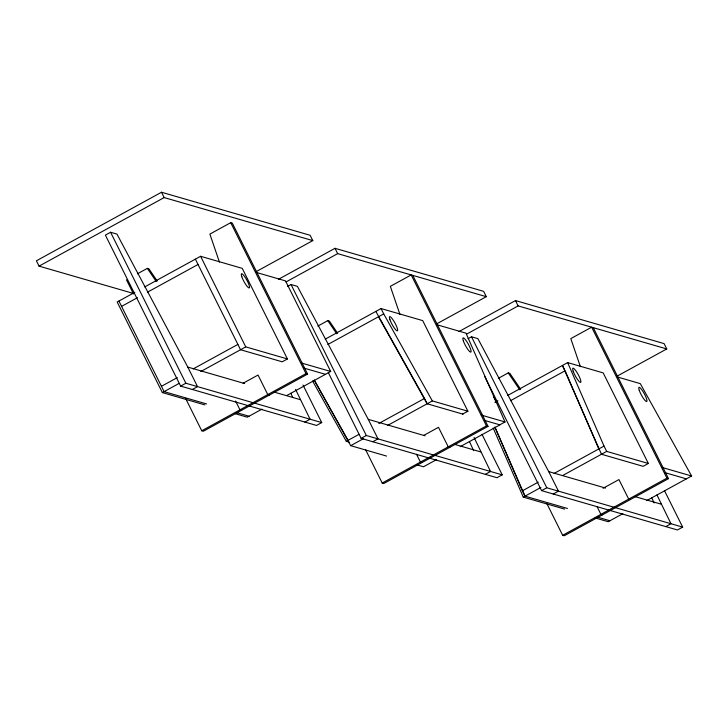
<?xml version="1.0" encoding="UTF-8"?>
<svg xmlns="http://www.w3.org/2000/svg" width="728" height="728" viewBox="0 0 728 728"><rect width="100%" height="100%" fill="white"/><g stroke="black" fill="none" stroke-linecap="round" stroke-linejoin="round"><path stroke-width="1.09" d="M256.183 271.617L312.785 240.604L310.128 235.281L161.507 192.238L36.4 260.797L39.057 266.13L133.433 293.457M39.057 266.13L164.164 197.57L312.785 240.604M192.328 389.48L197.534 386.623L187.797 367.085L116.953 234.107L110.583 232.259L105.378 235.117L180.644 386.095L316.525 425.443L321.74 422.595L303.048 385.103M137.392 273.81L147.32 268.368L148.912 268.832L157.203 281.026M185.576 398.353L201.747 430.776L203.339 431.24L307.589 374.101L232.314 223.123L230.731 222.668L209.873 234.088L219.428 262.071M134.807 292.347L117.181 302.002L162.353 392.592L204.814 404.886M144.736 286.905L200.591 256.292L242.251 268.359L287.424 358.95L282.209 361.807L240.54 349.74L195.377 259.15M121.576 306.379L137.465 297.67M147.393 292.228L198.034 264.482M278.424 279.325L335.017 248.312L483.638 291.346L486.295 296.678L436.645 323.887M286.049 281.936L337.674 253.635L486.295 296.678M287.578 286.432L291.045 284.53L297.415 286.368L368.259 419.346L378.005 438.884L372.791 441.741M161.434 386.304L177.314 377.605M193.202 368.896L237.883 344.408M162.353 392.592L178.979 383.474M200.828 371.507L245.755 346.883L287.424 358.95M180.644 386.095L185.858 383.237L321.74 422.595M317.854 326.071L327.782 320.629L329.375 321.094L337.665 333.288M243.134 383.219L258.031 375.056L267.777 394.594L269.369 395.049M325.198 339.166L381.053 308.554L422.722 320.62L467.886 411.211L462.671 414.068M327.855 344.49L383.711 313.886L381.053 308.554M201.747 430.776L305.997 373.646L307.589 374.101M261.916 409.154L247.274 417.18L235.299 413.713M286.741 395.55L330.676 371.471L285.512 280.89L256.666 272.536M458.886 331.586L515.479 300.573L664.1 343.616L666.757 348.94L617.107 376.149M304.85 422.067L310.064 419.21L295.541 389.362M466.512 334.197L518.136 305.906L666.757 348.94M468.04 338.693L471.507 336.791L477.877 338.629L548.721 471.608L558.467 491.145L553.253 494.003M312.576 380.971L346.291 441.295L358.995 434.37M378.806 423.478L424.533 398.462L375.839 311.411M328.273 372.499L361.115 438.356L366.321 435.499L502.202 474.856L481.991 434.325M314.314 380.016L350.687 445.673L363.591 438.602M387.423 425.543L432.35 400.919L467.886 411.211M498.316 378.342L508.244 372.9L509.837 373.355L520.684 389.298M423.605 435.481L438.493 427.318L448.239 446.856L449.831 447.32M494.922 402.457L497.897 400.819M507.825 395.377L567.649 362.599L603.184 372.891L648.348 463.472L643.133 466.33L601.465 454.263L562.435 365.456L565.092 370.779L510.483 400.709M365.538 449.604L382.209 483.037L486.468 425.907L488.051 426.362L412.785 275.384M488.051 426.362L383.802 483.501L382.209 483.037M499.79 424.815L505.005 421.958L465.975 333.151L437.128 324.797M436.409 459.686L423.496 466.766L416.98 464.874M460.242 446.628L499.954 424.87L484.712 420.456M485.312 474.328L490.526 471.471L474.092 437.501M502.202 474.856L496.987 477.714L361.115 438.356M567.476 508.463L525.015 496.159L522.358 490.836L538.238 482.127M554.126 473.418L604.022 446.082L567.649 362.599M493.193 428.064L523.277 497.115L540.895 487.46M562.744 475.484L606.679 451.406L648.348 463.472M484.484 376.121L541.577 490.627L546.783 487.769L682.664 527.118L664.473 490.636M603.066 488.288L618.955 479.579L628.701 499.117L630.293 499.581M547.01 503.885L562.671 535.298L666.93 478.169L668.522 478.633L593.247 327.655M668.522 478.633L564.264 535.763L562.671 535.298M622.84 513.686L608.199 521.712L595.131 517.927M646.673 500.627L691.6 476.003L640.294 383.638L617.69 377.086M665.774 526.59L670.989 523.732L656.947 494.922M682.664 527.118L677.45 529.975L541.577 490.627M301.829 363.117L330.676 371.471M481.317 415.096L505.005 421.958M661.688 467.34L691.6 476.003M303.694 368.022L325.462 374.329M378.496 316.744L427.145 403.776L463.008 414.168M664.619 472.554L686.395 478.86M187.797 367.085L244.608 383.538M274.101 392.074L300.318 399.672M368.259 419.346L425.07 435.799M454.563 444.344L480.78 451.933M548.721 471.608L605.532 488.06M635.025 496.605L661.242 504.195M241.569 410.292L239.976 409.828L235.59 401.037M422.031 462.553L420.438 462.089L416.534 454.272M602.493 514.814L600.9 514.35L596.996 506.533M346.291 441.295L349.549 442.242M206.552 403.931L164.091 391.637L118.919 301.046M235.945 412.448L249.012 416.234M350.687 445.673L386.55 456.065M597.961 517.29L609.937 520.757M523.277 497.115L564.646 509.1M508.244 372.9L519.728 389.78M327.782 320.629L336.709 333.761M147.32 268.368L156.247 281.499M314.241 380.298L348.075 440.358M383.711 313.886L432.35 400.919M666.93 478.169L591.655 327.191L570.798 338.62L580.362 366.594M604.022 446.082L606.679 451.406M515.479 300.573L518.136 305.906M471.507 336.791L546.783 487.769M493.457 396.487L496.487 402.566M486.468 425.907L411.193 274.929L390.335 286.35L399.899 314.332M424.488 398.453L427.145 403.776M335.017 248.312L337.674 253.635M291.045 284.53L366.321 435.499M230.731 222.668L305.997 373.646M200.591 256.292L245.755 346.883M161.507 192.238L164.164 197.57M110.583 232.259L185.858 383.237M126.472 279.798L133.543 293.985M651.733 497.779L654.117 502.93M469.36 441.386L473.655 450.668M290.809 393.247L292.72 397.37M494.931 427.109L525.015 496.159M565.592 371.835L598.807 448.939M494.967 427.281L522.358 490.836M573.182 371.207A8.081 1.593 61.3 0 0 580.334 382.4A8.081 1.593 61.3 0 0 576.858 372.272A8.081 1.593 61.3 0 0 573.182 371.207M639.257 390.344A8.081 1.593 61.3 0 0 646.409 401.538A8.081 1.593 61.3 0 0 642.933 391.409A8.081 1.593 61.3 0 0 639.257 390.344M389.935 319.674A8.081 1.593 61.3 0 0 397.088 330.867A8.081 1.593 61.3 0 0 393.611 320.739A8.081 1.593 61.3 0 0 389.935 319.674M463.363 340.941A8.081 1.593 61.3 0 0 470.515 352.134A8.081 1.593 61.3 0 0 467.048 342.005A8.081 1.593 61.3 0 0 463.363 340.941M241.814 276.776A8.081 1.593 61.3 0 0 248.967 287.969A8.081 1.593 61.3 0 0 245.491 277.841A8.081 1.593 61.3 0 0 241.814 276.776"/></g></svg>
